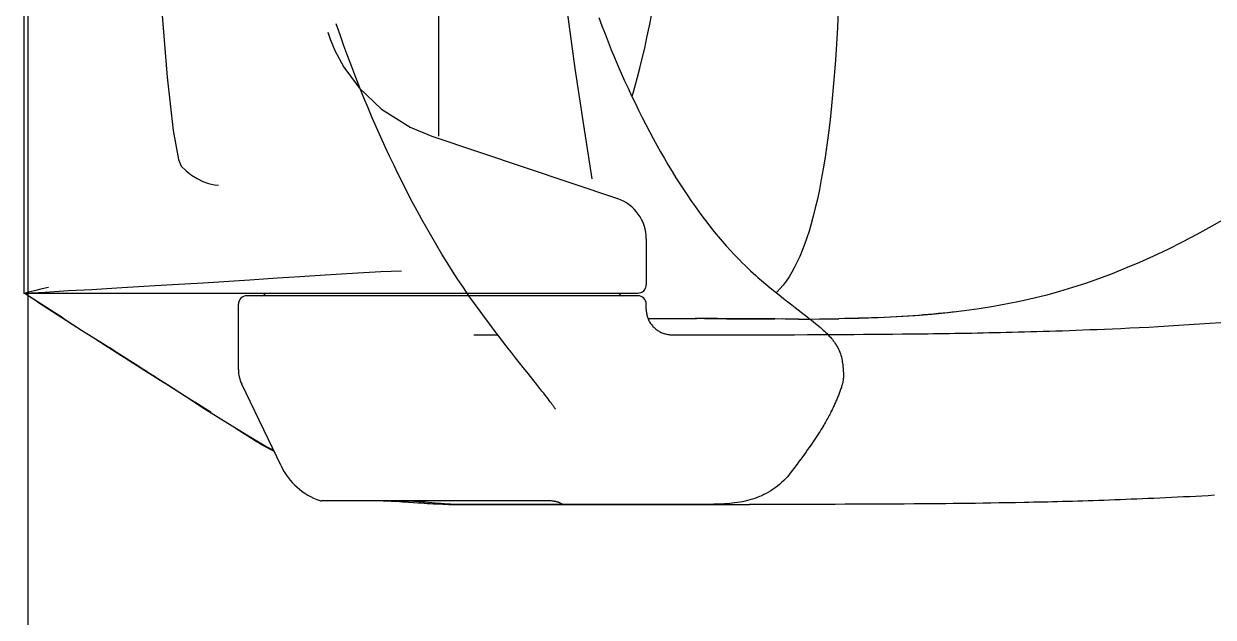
# Model space of a CAD drawing. Extents: x -119186 to 98821, y 1814 to 147180.
# Drawn here: x 15958.7 to 16098.6, y 34408.9 to 34478.9 of the extents above; entities that cross this region are included whole.
import ezdxf

# ---------------------------------------------------------------- set-up
doc = ezdxf.new("R2010")
doc.units = 0
doc.header["$LTSCALE"] = 12.7
doc.header["$MEASUREMENT"] = 0
doc.layers.add('A_建築（什器）', color=8, linetype='CONTINUOUS')

msp = doc.modelspace()

# ---------------------------------------------------------------- linework, layer by layer
at = {"layer": 'A_建築（什器）', "color": 8}
for p, q in [((15959.13, 35012.64), (15959.13, 32762.64)), ((15958.65, 34683.15), (15958.65, 34447.11)), ((15958.65, 34683.15), (15958.65, 34447.11)), ((15958.65, 34675.6), (15958.65, 34454.67)), ((16007.45, 34664.64), (16007.45, 34465.63)), ((15974.77, 34481.8), (15975.53, 34472.59)), ((15974.77, 34481.8), (15975.53, 34472.59)), ((16054.51, 34480.38), (16054.41, 34478.43)), ((16022.59, 34480.29), (16023.52, 34473.6)), ((16026.33, 34479.6), (16026.69, 34478.64)), ((16032.28, 34478.61), (16032.55, 34480.03)), ((15994.47, 34477.84), (15994.49, 34477.77)), ((15994.49, 34477.75), (15994.47, 34477.84)), ((15994.49, 34477.77), (15994.72, 34477.07)), ((15995.88, 34477.58), (15995.43, 34478.87)), ((15996.33, 34476.29), (15995.88, 34477.58)), ((16026.69, 34478.64), (16027.06, 34477.69)), ((16027.06, 34477.69), (16027.43, 34476.75)), ((16032, 34477.26), (16032.28, 34478.61)), ((16054.41, 34478.43), (16054.3, 34476.49)), ((15994.72, 34477.07), (15995.26, 34475.74)), ((15996.79, 34475.02), (15996.33, 34476.29)), ((16027.43, 34476.75), (16027.8, 34475.81)), ((16031.73, 34475.98), (16032, 34477.26)), ((16054.3, 34476.49), (16054.18, 34474.58)), ((15995.26, 34475.74), (15996.32, 34473.77)), ((15997.26, 34473.78), (15996.79, 34475.02)), ((16027.8, 34475.81), (16028.19, 34474.89)), ((16028.19, 34474.89), (16028.58, 34473.97)), ((16031.17, 34473.64), (16031.45, 34474.78)), ((16031.45, 34474.78), (16031.73, 34475.98)), ((15996.32, 34473.77), (15998.14, 34471.32)), ((15997.73, 34472.55), (15997.26, 34473.78)), ((16023.52, 34473.6), (16024.52, 34466.91)), ((16028.58, 34473.97), (16028.97, 34473.06)), ((16030.89, 34472.57), (16031.17, 34473.64)), ((16054.18, 34474.58), (16054.04, 34472.72)), ((15975.53, 34472.59), (15976.25, 34466.3)), ((15975.53, 34472.59), (15976.25, 34466.3)), ((15998.2, 34471.34), (15997.73, 34472.55)), ((16028.97, 34473.06), (16029.37, 34472.16)), ((16029.37, 34472.16), (16029.77, 34471.28)), ((16030.61, 34471.55), (16030.89, 34472.57)), ((16054.04, 34472.72), (16053.88, 34470.92)), ((15998.14, 34471.32), (16000.77, 34468.82)), ((15998.69, 34470.14), (15998.2, 34471.34)), ((16029.77, 34471.28), (16030.18, 34470.4)), ((16030.24, 34470.28), (16030.33, 34470.59)), ((16030.33, 34470.59), (16030.61, 34471.55)), ((16053.88, 34470.92), (16053.72, 34469.2)), ((15999.17, 34468.96), (15998.69, 34470.14)), ((16030.18, 34470.4), (16030.59, 34469.54)), ((16030.59, 34469.54), (16031.01, 34468.69)), ((16053.72, 34469.2), (16053.54, 34467.57)), ((15999.67, 34467.79), (15999.17, 34468.96)), ((16000.16, 34466.64), (15999.67, 34467.79)), ((16000.77, 34468.82), (16004.13, 34466.69)), ((16031.01, 34468.69), (16031.43, 34467.84)), ((16031.43, 34467.84), (16031.85, 34467.01)), ((16000.67, 34465.51), (16000.16, 34466.64)), ((16004.13, 34466.69), (16006.67, 34465.63)), ((16024.52, 34466.91), (16025.52, 34460.62)), ((16031.85, 34467.01), (16032.28, 34466.19)), ((16053.54, 34467.57), (16053.36, 34466.02)), ((15976.25, 34466.3), (15976.87, 34462.86)), ((15976.25, 34466.3), (15976.87, 34462.86)), ((16001.18, 34464.38), (16000.67, 34465.51)), ((16006.67, 34465.63), (16028.51, 34458.28)), ((16032.28, 34466.19), (16032.72, 34465.37)), ((16032.72, 34465.37), (16033.16, 34464.56)), ((16053.36, 34466.02), (16053.16, 34464.55)), ((16001.7, 34463.26), (16001.18, 34464.38)), ((16033.16, 34464.56), (16033.6, 34463.77)), ((16033.6, 34463.77), (16034.05, 34463)), ((16053.16, 34464.55), (16052.96, 34463.14)), ((15976.87, 34462.86), (15977.17, 34462.08)), ((15976.87, 34462.86), (15977.17, 34462.08)), ((16002.23, 34462.16), (16001.7, 34463.26)), ((16034.05, 34463), (16034.5, 34462.23)), ((16034.5, 34462.23), (16034.95, 34461.47)), ((16052.96, 34463.14), (16052.74, 34461.79)), ((15977.17, 34462.08), (15977.78, 34461.54)), ((15977.17, 34462.08), (15977.78, 34461.54)), ((15977.78, 34461.54), (15978.4, 34461.05)), ((15977.78, 34461.54), (15978.4, 34461.05)), ((15978.4, 34461.05), (15979.05, 34460.63)), ((15978.4, 34461.05), (15979.05, 34460.63)), ((16002.76, 34461.07), (16002.23, 34462.16)), ((16003.29, 34460), (16002.76, 34461.07)), ((16034.95, 34461.47), (16035.41, 34460.73)), ((16052.74, 34461.79), (16052.51, 34460.52)), ((15979.05, 34460.63), (15979.71, 34460.29)), ((15979.05, 34460.63), (15979.71, 34460.29)), ((15979.71, 34460.29), (15980.38, 34460.04)), ((15979.71, 34460.29), (15980.38, 34460.04)), ((15980.38, 34460.04), (15981.08, 34459.88)), ((15980.38, 34460.04), (15981.08, 34459.88)), ((15981.08, 34459.88), (15981.56, 34459.84)), ((15981.08, 34459.88), (15981.56, 34459.84)), ((15981.56, 34459.84), (15981.56, 34459.84)), ((15981.56, 34459.84), (15981.56, 34459.84)), ((16003.83, 34458.94), (16003.29, 34460)), ((16035.41, 34460.73), (16035.87, 34460)), ((16035.87, 34460), (16036.33, 34459.29)), ((16052.51, 34460.52), (16052.29, 34459.34)), ((16004.38, 34457.89), (16003.83, 34458.94)), ((16036.33, 34459.29), (16036.79, 34458.6)), ((16036.79, 34458.6), (16037.25, 34457.93)), ((16052.05, 34458.22), (16051.81, 34457.18)), ((16052.29, 34459.34), (16052.05, 34458.22)), ((16004.94, 34456.84), (16004.38, 34457.89)), ((16005.51, 34455.81), (16004.94, 34456.84)), ((16037.25, 34457.93), (16037.7, 34457.29)), ((16037.7, 34457.29), (16038.15, 34456.66)), ((16038.15, 34456.66), (16038.59, 34456.07)), ((16051.81, 34457.18), (16051.57, 34456.21)), ((16006.08, 34454.78), (16005.51, 34455.81)), ((16038.59, 34456.07), (16039.03, 34455.49)), ((16039.03, 34455.49), (16039.47, 34454.92)), ((16051.32, 34455.3), (16051.07, 34454.44)), ((16051.57, 34456.21), (16051.32, 34455.3)), ((16100.27, 34456.04), (16098.48, 34455.01)), ((16006.67, 34453.76), (16006.08, 34454.78)), ((16039.47, 34454.92), (16039.91, 34454.37)), ((16039.91, 34454.37), (16040.36, 34453.82)), ((16040.36, 34453.82), (16040.83, 34453.27)), ((16051.07, 34454.44), (16050.81, 34453.63)), ((16096.72, 34454.04), (16094.99, 34453.13)), ((16098.48, 34455.01), (16096.72, 34454.04)), ((16007.26, 34452.75), (16006.67, 34453.76)), ((16007.86, 34451.74), (16007.26, 34452.75)), ((16031.91, 34453.54), (16031.91, 34448.13)), ((16040.83, 34453.27), (16041.31, 34452.72)), ((16041.31, 34452.72), (16041.82, 34452.16)), ((16050.54, 34452.87), (16050.27, 34452.14)), ((16050.81, 34453.63), (16050.54, 34452.87)), ((16094.99, 34453.13), (16093.29, 34452.28)), ((16008.48, 34450.74), (16007.86, 34451.74)), ((16041.82, 34452.16), (16042.17, 34451.78)), ((16042.17, 34451.78), (16042.53, 34451.41)), ((16042.53, 34451.41), (16042.88, 34451.05)), ((16042.88, 34451.05), (16043.22, 34450.71)), ((16049.98, 34451.46), (16049.69, 34450.81)), ((16050.27, 34452.14), (16049.98, 34451.46)), ((16091.61, 34451.49), (16089.96, 34450.74)), ((16093.29, 34452.28), (16091.61, 34451.49)), ((15997.98, 34449.54), (16000.66, 34449.68)), ((15997.98, 34449.54), (16000.66, 34449.68)), ((16000.66, 34449.68), (16003.12, 34449.78)), ((16000.66, 34449.68), (16003.12, 34449.78)), ((16009.11, 34449.74), (16008.48, 34450.74)), ((16009.75, 34448.75), (16009.11, 34449.74)), ((16043.22, 34450.71), (16043.55, 34450.38)), ((16043.55, 34450.38), (16043.88, 34450.06)), ((16043.88, 34450.06), (16044.2, 34449.76)), ((16044.2, 34449.76), (16044.5, 34449.48)), ((16049.06, 34449.62), (16048.72, 34449.06)), ((16049.38, 34450.2), (16049.06, 34449.62)), ((16049.69, 34450.81), (16049.38, 34450.2)), ((16088.33, 34450.06), (16086.73, 34449.42)), ((16089.96, 34450.74), (16088.33, 34450.06)), ((15976.16, 34448.14), (15979.77, 34448.36)), ((15976.16, 34448.14), (15979.77, 34448.36)), ((15979.77, 34448.36), (15981.59, 34448.48)), ((15979.77, 34448.36), (15981.59, 34448.48)), ((15981.59, 34448.48), (15983.38, 34448.59)), ((15981.59, 34448.48), (15983.38, 34448.59)), ((15983.38, 34448.59), (15985.24, 34448.71)), ((15983.38, 34448.59), (15985.24, 34448.71)), ((15985.24, 34448.71), (15986.86, 34448.81)), ((15985.24, 34448.71), (15986.86, 34448.81)), ((15986.86, 34448.81), (15988.53, 34448.92)), ((15986.86, 34448.81), (15988.53, 34448.92)), ((15988.53, 34448.92), (15989.83, 34449)), ((15988.53, 34448.92), (15989.83, 34449)), ((15989.83, 34449), (15991.16, 34449.09)), ((15989.83, 34449), (15991.16, 34449.09)), ((15991.16, 34449.09), (15994.14, 34449.28)), ((15991.16, 34449.09), (15994.14, 34449.28)), ((15994.14, 34449.28), (15997.98, 34449.54)), ((15994.14, 34449.28), (15997.98, 34449.54)), ((16010.4, 34447.78), (16009.75, 34448.75)), ((16044.5, 34449.48), (16044.8, 34449.22)), ((16044.8, 34449.22), (16045.06, 34448.99)), ((16045.06, 34448.99), (16045.47, 34448.64)), ((16045.47, 34448.64), (16045.99, 34448.2)), ((16045.99, 34448.2), (16046.51, 34447.77)), ((16048.37, 34448.55), (16048.01, 34448.07)), ((16048.72, 34449.06), (16048.37, 34448.55)), ((16083.59, 34448.28), (16082.06, 34447.78)), ((16085.15, 34448.83), (16083.59, 34448.28)), ((16086.73, 34449.42), (16085.15, 34448.83)), ((15959.41, 34447.29), (15958.65, 34447.11)), ((15959.41, 34447.29), (15958.65, 34447.11)), ((15958.65, 34447.13), (16030.91, 34447.13)), ((15958.65, 34447.13), (15958.65, 34447.13)), ((15958.65, 34447.13), (15958.65, 34447.13)), ((15958.67, 34447.13), (15958.65, 34447.13)), ((15958.65, 34447.13), (16010.84, 34447.13)), ((15958.65, 34447.13), (15958.65, 34447.13)), ((15958.65, 34447.13), (15958.65, 34447.13)), ((15958.67, 34447.13), (15958.65, 34447.13)), ((15958.79, 34447.14), (15961.15, 34447.26)), ((15958.79, 34447.14), (15961.15, 34447.26)), ((15963.29, 34444.18), (15958.8, 34447.04)), ((15960.4, 34446.02), (15958.8, 34447.04)), ((15959.16, 34447.22), (15959.08, 34447.21)), ((15959.16, 34447.22), (15959.08, 34447.21)), ((15959.11, 34447.21), (15959.16, 34447.22)), ((15959.11, 34447.21), (15959.16, 34447.22)), ((15959.16, 34447.22), (15959.16, 34447.22)), ((15959.16, 34447.22), (15959.16, 34447.22)), ((15960.07, 34447.44), (15959.41, 34447.29)), ((15960.07, 34447.44), (15959.41, 34447.29)), ((15960.67, 34447.59), (15960.07, 34447.44)), ((15960.67, 34447.59), (15960.07, 34447.44)), ((15961.17, 34447.71), (15960.67, 34447.59)), ((15961.17, 34447.71), (15960.67, 34447.59)), ((15961.15, 34447.26), (15963.93, 34447.43)), ((15961.15, 34447.26), (15963.93, 34447.43)), ((15961.57, 34447.8), (15961.17, 34447.71)), ((15961.57, 34447.8), (15961.17, 34447.71)), ((15963.93, 34447.43), (15966.67, 34447.58)), ((15963.93, 34447.43), (15966.67, 34447.58)), ((15966.67, 34447.58), (15969.62, 34447.76)), ((15966.67, 34447.58), (15969.62, 34447.76)), ((15969.62, 34447.76), (15972.78, 34447.94)), ((15969.62, 34447.76), (15972.78, 34447.94)), ((15972.78, 34447.94), (15976.16, 34448.14)), ((15972.78, 34447.94), (15976.16, 34448.14)), ((16030.91, 34446.83), (15984.91, 34446.83)), ((16011.04, 34446.83), (15984.91, 34446.83)), ((16011.05, 34446.83), (16010.4, 34447.78)), ((16011.7, 34445.9), (16011.05, 34446.83)), ((16046.51, 34447.77), (16047.03, 34447.34)), ((16047.03, 34447.34), (16047.55, 34446.92)), ((16047.25, 34447.22), (16047.22, 34447.18)), ((16047.64, 34447.63), (16047.25, 34447.22)), ((16047.55, 34446.92), (16048.06, 34446.51)), ((16048.01, 34448.07), (16047.64, 34447.63)), ((16079.06, 34446.91), (16077.55, 34446.54)), ((16080.55, 34447.33), (16079.06, 34446.91)), ((16082.06, 34447.78), (16080.55, 34447.33)), ((15960.26, 34446.11), (15965.46, 34442.79)), ((15983.91, 34438.14), (15983.91, 34445.83)), ((15983.91, 34438.14), (15983.91, 34445.83)), ((16012.35, 34445), (16011.7, 34445.9)), ((16031.91, 34445.23), (16031.91, 34445.83)), ((16048.06, 34446.51), (16048.56, 34446.12)), ((16048.56, 34446.12), (16049.03, 34445.76)), ((16049.03, 34445.76), (16049.45, 34445.43)), ((16049.45, 34445.43), (16050.51, 34444.61)), ((16072.8, 34445.56), (16071.1, 34445.29)), ((16074.44, 34445.86), (16072.8, 34445.56)), ((16076.02, 34446.19), (16074.44, 34445.86)), ((16077.55, 34446.54), (16076.02, 34446.19)), ((15963.29, 34444.18), (15965.46, 34442.79)), ((16012.98, 34444.14), (16012.35, 34445)), ((16013.49, 34443.46), (16012.98, 34444.14)), ((16031.91, 34445.23), (16031.91, 34445.13)), ((16031.91, 34445.13), (16031.92, 34445.01)), ((16031.92, 34445.01), (16031.93, 34444.89)), ((16031.93, 34444.89), (16031.95, 34444.78)), ((16031.95, 34444.78), (16031.97, 34444.66)), ((16031.97, 34444.66), (16031.99, 34444.55)), ((16031.99, 34444.55), (16032.02, 34444.43)), ((16032.02, 34444.43), (16032.06, 34444.32)), ((16032.06, 34444.32), (16032.09, 34444.21)), ((16032.09, 34444.21), (16032.14, 34444.1)), ((16032.12, 34444.13), (16037.88, 34444.13)), ((16032.14, 34444.1), (16032.18, 34443.99)), ((16032.18, 34443.99), (16032.23, 34443.88)), ((16038.76, 34444.13), (16037.66, 34444.13)), ((16039.02, 34444.13), (16038.35, 34444.13)), ((16038.76, 34444.13), (16039.54, 34444.13)), ((16039.65, 34444.13), (16039.02, 34444.13)), ((16039.54, 34444.13), (16040.28, 34444.13)), ((16040.29, 34444.13), (16039.65, 34444.13)), ((16040.28, 34444.13), (16041.34, 34444.12)), ((16040.92, 34444.12), (16040.29, 34444.13)), ((16041.55, 34444.12), (16040.92, 34444.12)), ((16041.34, 34444.12), (16042.99, 34444.11)), ((16045.86, 34444.09), (16041.55, 34444.12)), ((16042.99, 34444.11), (16043.62, 34444.11)), ((16043.62, 34444.11), (16043.92, 34444.11)), ((16043.92, 34444.11), (16045.11, 34444.1)), ((16045.11, 34444.1), (16046.24, 34444.09)), ((16046.46, 34444.09), (16045.86, 34444.09)), ((16046.24, 34444.09), (16047.06, 34444.09)), ((16047.05, 34444.09), (16046.46, 34444.09)), ((16047.9, 34444.08), (16047.05, 34444.09)), ((16048.42, 34444.08), (16047.06, 34444.09)), ((16048.95, 34444.08), (16047.9, 34444.09)), ((16049.82, 34444.08), (16048.26, 34444.08)), ((16049.82, 34444.08), (16048.95, 34444.08)), ((16049.82, 34444.08), (16051.09, 34444.08)), ((16050.51, 34444.61), (16050.81, 34444.38)), ((16050.81, 34444.38), (16051.1, 34444.16)), ((16051.09, 34444.08), (16052.31, 34444.09)), ((16051.1, 34444.16), (16051.36, 34443.95)), ((16052.31, 34444.09), (16053.43, 34444.1)), ((16053.43, 34444.1), (16053.82, 34444.1)), ((16053.82, 34444.1), (16054.2, 34444.11)), ((16054.2, 34444.11), (16054.58, 34444.11)), ((16056.94, 34444.16), (16054.58, 34444.11)), ((16055.27, 34444.13), (16054.58, 34444.12)), ((16056.09, 34444.15), (16055.27, 34444.13)), ((16056.89, 34444.17), (16056.09, 34444.15)), ((16057.67, 34444.19), (16056.89, 34444.17)), ((16059.22, 34444.24), (16056.94, 34444.16)), ((16058.43, 34444.21), (16057.67, 34444.19)), ((16059.18, 34444.24), (16058.43, 34444.21)), ((16059.91, 34444.27), (16059.18, 34444.24)), ((16061.41, 34444.34), (16059.22, 34444.24)), ((16060.63, 34444.31), (16059.91, 34444.27)), ((16061.33, 34444.34), (16060.63, 34444.31)), ((16062.01, 34444.38), (16061.33, 34444.34)), ((16063.51, 34444.47), (16061.41, 34444.34)), ((16062.69, 34444.42), (16062.01, 34444.38)), ((16063.34, 34444.47), (16062.69, 34444.42)), ((16063.95, 34444.51), (16063.34, 34444.47)), ((16065.53, 34444.63), (16063.51, 34444.47)), ((16064.55, 34444.56), (16063.95, 34444.51)), ((16065.14, 34444.61), (16064.55, 34444.56)), ((16065.72, 34444.66), (16065.14, 34444.61)), ((16067.46, 34444.82), (16065.53, 34444.63)), ((16066.28, 34444.72), (16065.72, 34444.66)), ((16066.83, 34444.77), (16066.28, 34444.72)), ((16067.38, 34444.83), (16066.83, 34444.77)), ((16067.91, 34444.89), (16067.38, 34444.83)), ((16069.32, 34445.04), (16067.46, 34444.82)), ((16068.44, 34444.95), (16067.91, 34444.89)), ((16068.96, 34445.01), (16068.44, 34444.95)), ((16071.1, 34445.29), (16069.32, 34445.04)), ((15965.46, 34442.79), (15966.59, 34442.07)), ((15965.46, 34442.79), (15966.59, 34442.07)), ((16014.01, 34442.77), (16013.49, 34443.46)), ((16014.52, 34442.1), (16014.01, 34442.77)), ((16032.23, 34443.88), (16032.29, 34443.78)), ((16032.29, 34443.78), (16032.35, 34443.67)), ((16032.35, 34443.67), (16032.41, 34443.57)), ((16032.41, 34443.57), (16032.48, 34443.48)), ((16032.48, 34443.48), (16032.55, 34443.38)), ((16032.55, 34443.38), (16032.63, 34443.29)), ((16032.63, 34443.29), (16032.7, 34443.2)), ((16032.7, 34443.2), (16032.79, 34443.12)), ((16032.79, 34443.12), (16032.87, 34443.03)), ((16032.87, 34443.03), (16032.96, 34442.96)), ((16032.96, 34442.96), (16033.05, 34442.88)), ((16033.05, 34442.88), (16033.14, 34442.81)), ((16033.14, 34442.81), (16033.24, 34442.74)), ((16033.24, 34442.74), (16033.34, 34442.68)), ((16033.34, 34442.68), (16033.44, 34442.62)), ((16033.44, 34442.62), (16033.55, 34442.56)), ((16051.36, 34443.95), (16051.6, 34443.75)), ((16051.6, 34443.75), (16051.83, 34443.57)), ((16051.83, 34443.57), (16052.03, 34443.4)), ((16052.03, 34443.4), (16052.23, 34443.24)), ((16052.23, 34443.24), (16052.41, 34443.08)), ((16052.41, 34443.08), (16052.58, 34442.93)), ((16052.58, 34442.93), (16052.74, 34442.78)), ((16052.74, 34442.78), (16052.9, 34442.64)), ((16052.9, 34442.64), (16053.05, 34442.5)), ((16075.71, 34442.56), (16076.43, 34442.58)), ((16076.43, 34442.58), (16077.16, 34442.6)), ((16077.16, 34442.6), (16077.89, 34442.62)), ((16077.89, 34442.62), (16078.63, 34442.64)), ((16078.63, 34442.64), (16079.38, 34442.66)), ((16079.38, 34442.66), (16080.13, 34442.69)), ((16080.13, 34442.69), (16080.9, 34442.71)), ((16080.9, 34442.71), (16081.67, 34442.74)), ((16081.67, 34442.74), (16082.47, 34442.77)), ((16082.47, 34442.77), (16083.28, 34442.8)), ((16083.28, 34442.8), (16084.11, 34442.83)), ((16084.11, 34442.83), (16084.97, 34442.86)), ((16084.97, 34442.86), (16085.85, 34442.9)), ((16085.85, 34442.9), (16086.77, 34442.94)), ((16086.77, 34442.94), (16087.77, 34442.98)), ((16087.77, 34442.98), (16088.82, 34443.03)), ((16088.82, 34443.03), (16089.92, 34443.09)), ((16089.92, 34443.09), (16091.05, 34443.14)), ((16091.05, 34443.14), (16092.2, 34443.21)), ((16092.2, 34443.21), (16093.37, 34443.27)), ((16093.37, 34443.27), (16094.56, 34443.34)), ((16094.56, 34443.34), (16095.77, 34443.42)), ((16095.77, 34443.42), (16097.01, 34443.5)), ((16097.01, 34443.5), (16098.26, 34443.58)), ((16098.26, 34443.58), (16099.54, 34443.68)), ((15966.59, 34442.07), (15967.9, 34441.24)), ((15966.59, 34442.07), (15967.9, 34441.24)), ((15967.25, 34441.65), (15968.5, 34440.85)), ((15967.25, 34441.65), (15973.34, 34437.76)), ((15967.9, 34441.24), (15971.87, 34438.71)), ((15967.9, 34441.24), (15979.85, 34433.61)), ((15967.9, 34441.24), (15971.87, 34438.71)), ((15967.9, 34441.24), (15979.85, 34433.61)), ((16011.62, 34442.23), (16014.42, 34442.23)), ((16015.03, 34441.43), (16014.52, 34442.1)), ((16015.54, 34440.77), (16015.03, 34441.43)), ((16033.55, 34442.56), (16033.65, 34442.51)), ((16033.65, 34442.51), (16033.76, 34442.46)), ((16033.76, 34442.46), (16033.87, 34442.42)), ((16033.87, 34442.42), (16033.98, 34442.38)), ((16033.98, 34442.38), (16034.1, 34442.35)), ((16034.1, 34442.35), (16034.21, 34442.32)), ((16034.21, 34442.32), (16034.33, 34442.29)), ((16034.33, 34442.29), (16034.44, 34442.27)), ((16034.44, 34442.27), (16034.56, 34442.25)), ((16034.56, 34442.25), (16034.68, 34442.24)), ((16034.68, 34442.24), (16034.79, 34442.24)), ((16034.79, 34442.24), (16034.91, 34442.23)), ((16034.91, 34442.23), (16044.75, 34442.23)), ((16042.56, 34442.23), (16043.1, 34442.23)), ((16044.06, 34442.23), (16046.34, 34442.24)), ((16044.75, 34442.23), (16045.77, 34442.23)), ((16046.34, 34442.24), (16047.62, 34442.24)), ((16047.62, 34442.24), (16049.37, 34442.24)), ((16049.37, 34442.24), (16050.89, 34442.25)), ((16050.89, 34442.25), (16052.28, 34442.25)), ((16052.28, 34442.25), (16053.27, 34442.26)), ((16053.05, 34442.5), (16053.19, 34442.36)), ((16053.19, 34442.36), (16053.32, 34442.22)), ((16053.27, 34442.26), (16054.29, 34442.26)), ((16053.32, 34442.22), (16053.45, 34442.08)), ((16053.45, 34442.08), (16053.58, 34441.94)), ((16053.58, 34441.94), (16053.7, 34441.8)), ((16053.7, 34441.8), (16053.82, 34441.66)), ((16053.82, 34441.66), (16053.93, 34441.51)), ((16053.93, 34441.51), (16054.05, 34441.36)), ((16054.05, 34441.36), (16054.16, 34441.2)), ((16054.16, 34441.2), (16054.26, 34441.04)), ((16054.29, 34442.26), (16055.33, 34442.27)), ((16055.33, 34442.27), (16056.4, 34442.27)), ((16056.4, 34442.27), (16057.5, 34442.28)), ((16057.5, 34442.28), (16058.61, 34442.29)), ((16058.61, 34442.29), (16059.74, 34442.3)), ((16059.74, 34442.3), (16060.89, 34442.31)), ((16060.89, 34442.31), (16062.06, 34442.32)), ((16062.06, 34442.32), (16063.26, 34442.33)), ((16063.26, 34442.33), (16064.47, 34442.35)), ((16064.47, 34442.35), (16065.09, 34442.35)), ((16065.09, 34442.35), (16065.71, 34442.36)), ((16065.71, 34442.36), (16066.34, 34442.37)), ((16066.34, 34442.37), (16066.97, 34442.38)), ((16066.97, 34442.38), (16067.61, 34442.39)), ((16067.61, 34442.39), (16068.25, 34442.4)), ((16068.25, 34442.4), (16068.9, 34442.41)), ((16068.9, 34442.41), (16069.56, 34442.42)), ((16069.56, 34442.42), (16070.22, 34442.43)), ((16070.22, 34442.43), (16070.88, 34442.45)), ((16070.88, 34442.45), (16071.55, 34442.46)), ((16071.55, 34442.46), (16072.23, 34442.48)), ((16072.23, 34442.48), (16072.91, 34442.49)), ((16072.91, 34442.49), (16073.59, 34442.51)), ((16073.59, 34442.51), (16074.29, 34442.52)), ((16074.29, 34442.52), (16074.99, 34442.54)), ((16074.99, 34442.54), (16075.71, 34442.56)), ((15968.5, 34440.85), (15970.71, 34439.44)), ((15969.14, 34440.45), (15968.71, 34440.72)), ((15969.54, 34440.19), (15975.14, 34436.62)), ((15969.54, 34440.19), (15975.14, 34436.62)), ((16016.04, 34440.13), (16015.54, 34440.77)), ((16016.52, 34439.52), (16016.04, 34440.13)), ((16054.26, 34441.04), (16054.36, 34440.88)), ((16054.36, 34440.88), (16054.45, 34440.72)), ((16054.45, 34440.72), (16054.54, 34440.54)), ((16054.54, 34440.54), (16054.62, 34440.37)), ((16054.62, 34440.37), (16054.7, 34440.19)), ((16054.7, 34440.19), (16054.77, 34440)), ((16054.77, 34440), (16054.83, 34439.81)), ((16054.83, 34439.81), (16054.88, 34439.62)), ((15970.71, 34439.44), (15973.08, 34437.93)), ((15972.48, 34438.31), (15971.82, 34438.74)), ((15971.87, 34438.71), (15973.61, 34437.6)), ((15971.87, 34438.71), (15973.61, 34437.6)), ((16016.99, 34438.93), (16016.52, 34439.52)), ((16017.43, 34438.37), (16016.99, 34438.93)), ((16017.84, 34437.86), (16017.43, 34438.37)), ((16054.88, 34439.62), (16054.93, 34439.41)), ((16054.93, 34439.41), (16054.97, 34439.21)), ((16054.97, 34439.21), (16054.98, 34439.13)), ((16054.98, 34439.13), (16054.99, 34439.02)), ((16054.99, 34439.02), (16055.01, 34438.93)), ((16055.01, 34438.93), (16055.02, 34438.84)), ((16055.02, 34438.84), (16055.03, 34438.75)), ((16055.03, 34438.75), (16055.04, 34438.67)), ((16055.04, 34438.67), (16055.05, 34438.58)), ((16055.05, 34438.58), (16055.06, 34438.5)), ((16055.06, 34438.5), (16055.06, 34438.42)), ((16055.06, 34438.42), (16055.07, 34438.34)), ((15973.14, 34437.89), (15973, 34437.98)), ((15973.61, 34437.6), (15975.55, 34436.36)), ((15973.61, 34437.6), (15975.55, 34436.36)), ((15974.14, 34437.25), (15973.85, 34437.44)), ((16018.86, 34436.57), (16017.84, 34437.86)), ((16055.07, 34438.34), (16055.08, 34438.25)), ((16055.08, 34438.25), (16055.09, 34438.17)), ((16055.1, 34437.02), (16055.08, 34436.86)), ((16055.09, 34438.17), (16055.09, 34438.08)), ((16055.09, 34438.08), (16055.1, 34437.99)), ((16055.1, 34437.99), (16055.1, 34437.91)), ((16055.1, 34437.91), (16055.11, 34437.82)), ((16055.11, 34437.17), (16055.1, 34437.02)), ((16055.11, 34437.82), (16055.11, 34437.73)), ((16055.11, 34437.73), (16055.12, 34437.64)), ((16055.12, 34437.32), (16055.11, 34437.17)), ((16055.12, 34437.64), (16055.12, 34437.59)), ((16055.12, 34437.59), (16055.12, 34437.46)), ((16055.12, 34437.46), (16055.12, 34437.32)), ((15974.75, 34436.86), (15974.74, 34436.87)), ((15974.79, 34436.84), (15974.77, 34436.85)), ((15975.29, 34436.52), (15979.84, 34433.6)), ((15975.29, 34436.52), (15979.84, 34433.6)), ((15975.55, 34436.36), (15977.69, 34434.98)), ((15975.55, 34436.36), (15977.69, 34434.98)), ((15988.93, 34426.77), (15984.31, 34436.41)), ((15988.93, 34426.77), (15984.31, 34436.41)), ((16019.14, 34436.22), (16018.86, 34436.57)), ((16019.4, 34435.9), (16019.14, 34436.22)), ((16019.63, 34435.6), (16019.4, 34435.9)), ((16019.84, 34435.34), (16019.63, 34435.6)), ((16054.75, 34435.67), (16054.7, 34435.55)), ((16054.79, 34435.79), (16054.75, 34435.67)), ((16054.83, 34435.91), (16054.79, 34435.79)), ((16054.88, 34436.03), (16054.83, 34435.91)), ((16054.91, 34436.14), (16054.88, 34436.03)), ((16054.95, 34436.25), (16054.91, 34436.14)), ((16054.99, 34436.41), (16054.95, 34436.25)), ((16055.03, 34436.56), (16054.99, 34436.41)), ((16055.06, 34436.71), (16055.03, 34436.56)), ((16055.08, 34436.86), (16055.06, 34436.71)), ((15977.69, 34434.98), (15979.9, 34433.56)), ((15977.69, 34434.98), (15979.9, 34433.56)), ((15980.71, 34433.07), (15978.77, 34434.3)), ((15980.71, 34433.07), (15978.77, 34434.3)), ((16020.03, 34435.1), (16019.84, 34435.34)), ((16020.2, 34434.88), (16020.03, 34435.1)), ((16020.35, 34434.68), (16020.2, 34434.88)), ((16020.49, 34434.5), (16020.35, 34434.68)), ((16020.61, 34434.34), (16020.49, 34434.5)), ((16020.72, 34434.19), (16020.61, 34434.34)), ((16020.81, 34434.06), (16020.72, 34434.19)), ((16054.18, 34434.25), (16054.12, 34434.13)), ((16054.23, 34434.37), (16054.18, 34434.25)), ((16054.28, 34434.48), (16054.23, 34434.37)), ((16054.33, 34434.6), (16054.28, 34434.48)), ((16054.38, 34434.72), (16054.33, 34434.6)), ((16054.43, 34434.84), (16054.38, 34434.72)), ((16054.48, 34434.96), (16054.43, 34434.84)), ((16054.52, 34435.08), (16054.48, 34434.96)), ((16054.57, 34435.19), (16054.52, 34435.08)), ((16054.61, 34435.31), (16054.57, 34435.19)), ((16054.66, 34435.43), (16054.61, 34435.31)), ((16054.7, 34435.55), (16054.66, 34435.43)), ((15979.9, 34433.56), (15982.66, 34431.8)), ((15979.9, 34433.56), (15982.66, 34431.8)), ((16020.9, 34433.95), (16020.81, 34434.06)), ((16020.97, 34433.85), (16020.9, 34433.95)), ((16021.03, 34433.76), (16020.97, 34433.85)), ((16021.09, 34433.69), (16021.03, 34433.76)), ((16021.13, 34433.63), (16021.09, 34433.69)), ((16021.16, 34433.58), (16021.13, 34433.63)), ((16021.18, 34433.55), (16021.16, 34433.58)), ((16021.2, 34433.52), (16021.18, 34433.55)), ((16021.22, 34433.49), (16021.2, 34433.52)), ((16021.23, 34433.48), (16021.22, 34433.49)), ((16021.24, 34433.46), (16021.23, 34433.48)), ((16021.24, 34433.46), (16021.24, 34433.46)), ((16053.5, 34432.85), (16053.43, 34432.7)), ((16053.58, 34432.99), (16053.5, 34432.85)), ((16053.65, 34433.13), (16053.58, 34432.99)), ((16053.71, 34433.26), (16053.65, 34433.13)), ((16053.78, 34433.39), (16053.71, 34433.26)), ((16053.84, 34433.51), (16053.78, 34433.39)), ((16053.9, 34433.64), (16053.84, 34433.51)), ((16053.96, 34433.76), (16053.9, 34433.64)), ((16054.01, 34433.88), (16053.96, 34433.76)), ((16054.07, 34434.01), (16054.01, 34433.88)), ((16054.12, 34434.13), (16054.07, 34434.01)), ((15982.66, 34431.8), (15985.09, 34430.31)), ((15982.66, 34431.8), (15985.09, 34430.31)), ((16052.69, 34431.39), (16052.57, 34431.2)), ((16052.8, 34431.57), (16052.69, 34431.39)), ((16052.9, 34431.75), (16052.8, 34431.57)), ((16053, 34431.92), (16052.9, 34431.75)), ((16053.09, 34432.08), (16053, 34431.92)), ((16053.18, 34432.24), (16053.09, 34432.08)), ((16053.27, 34432.4), (16053.18, 34432.24)), ((16053.35, 34432.55), (16053.27, 34432.4)), ((16053.43, 34432.7), (16053.35, 34432.55)), ((15983.63, 34431.2), (15985.77, 34429.84)), ((15983.63, 34431.2), (15985.77, 34429.84)), ((15985.09, 34430.31), (15987.26, 34429.04)), ((15985.09, 34430.31), (15987.26, 34429.04)), ((16051.91, 34430.16), (16051.76, 34429.93)), ((16052.05, 34430.38), (16051.91, 34430.16)), ((16052.19, 34430.59), (16052.05, 34430.38)), ((16052.33, 34430.8), (16052.19, 34430.59)), ((16052.45, 34431.01), (16052.33, 34430.8)), ((16052.57, 34431.2), (16052.45, 34431.01)), ((15987.26, 34429.04), (15988.04, 34428.64)), ((15987.26, 34429.04), (15988.04, 34428.64)), ((16050.91, 34428.7), (16050.73, 34428.43)), ((16051.1, 34428.96), (16050.91, 34428.7)), ((16051.27, 34429.21), (16051.1, 34428.96)), ((16051.44, 34429.46), (16051.27, 34429.21)), ((16051.6, 34429.7), (16051.44, 34429.46)), ((16051.76, 34429.93), (16051.6, 34429.7)), ((16049.89, 34427.29), (16049.66, 34426.97)), ((16050.12, 34427.59), (16049.89, 34427.29)), ((16050.33, 34427.88), (16050.12, 34427.59)), ((16050.53, 34428.16), (16050.33, 34427.88)), ((16050.73, 34428.43), (16050.53, 34428.16)), ((16048.79, 34425.81), (16048.57, 34425.54)), ((16048.98, 34426.06), (16048.79, 34425.81)), ((16049.41, 34426.63), (16048.98, 34426.06)), ((16049.66, 34426.97), (16049.41, 34426.63)), ((16047.35, 34424.39), (16047.1, 34424.2)), ((16047.61, 34424.6), (16047.35, 34424.39)), ((16047.85, 34424.82), (16047.61, 34424.6)), ((16048.1, 34425.05), (16047.85, 34424.82)), ((16048.34, 34425.29), (16048.1, 34425.05)), ((16048.57, 34425.54), (16048.34, 34425.29)), ((16044.96, 34423.05), (16044.69, 34422.95)), ((16045.23, 34423.16), (16044.96, 34423.05)), ((16045.5, 34423.27), (16045.23, 34423.16)), ((16045.77, 34423.4), (16045.5, 34423.27)), ((16046.03, 34423.54), (16045.77, 34423.4)), ((16046.3, 34423.69), (16046.03, 34423.54)), ((16046.57, 34423.85), (16046.3, 34423.69)), ((16046.84, 34424.02), (16046.57, 34423.85)), ((16047.1, 34424.2), (16046.84, 34424.02)), ((16092.35, 34422.98), (16091.67, 34422.95)), ((16093.04, 34423.01), (16092.35, 34422.98)), ((16093.74, 34423.05), (16093.04, 34423.01)), ((16094.45, 34423.08), (16093.74, 34423.05)), ((16095.16, 34423.12), (16094.45, 34423.08)), ((16095.87, 34423.15), (16095.16, 34423.12)), ((16096.59, 34423.19), (16095.87, 34423.15)), ((16097.32, 34423.23), (16096.59, 34423.19)), ((16098.06, 34423.27), (16097.32, 34423.23)), ((16098.8, 34423.32), (16098.06, 34423.27)), ((16020.38, 34422.66), (15993.66, 34422.66)), ((16002.83, 34422.66), (15993.66, 34422.66)), ((16000.16, 34422.66), (15999.91, 34422.66)), ((16000.42, 34422.65), (16000.16, 34422.66)), ((16000.68, 34422.65), (16000.42, 34422.65)), ((16000.95, 34422.64), (16000.68, 34422.65)), ((16001.24, 34422.63), (16000.95, 34422.64)), ((16001.56, 34422.62), (16001.24, 34422.63)), ((16001.89, 34422.6), (16001.56, 34422.62)), ((16002.22, 34422.59), (16001.89, 34422.6)), ((16002.55, 34422.57), (16002.22, 34422.59)), ((16002.89, 34422.55), (16002.55, 34422.57)), ((16003.08, 34422.66), (16002.83, 34422.66)), ((16003.24, 34422.52), (16002.89, 34422.55)), ((16003.34, 34422.65), (16003.08, 34422.66)), ((16003.59, 34422.5), (16003.24, 34422.52)), ((16003.6, 34422.64), (16003.34, 34422.65)), ((16003.94, 34422.47), (16003.59, 34422.5)), ((16003.86, 34422.63), (16003.6, 34422.64)), ((16004.18, 34422.62), (16003.86, 34422.63)), ((16005.02, 34422.4), (16003.94, 34422.47)), ((16004.52, 34422.6), (16004.18, 34422.62)), ((16004.86, 34422.58), (16004.52, 34422.6)), ((16005.21, 34422.55), (16004.86, 34422.58)), ((16005.39, 34422.37), (16005.02, 34422.4)), ((16005.57, 34422.52), (16005.21, 34422.55)), ((16005.76, 34422.35), (16005.39, 34422.37)), ((16005.93, 34422.49), (16005.57, 34422.52)), ((16006.13, 34422.32), (16005.76, 34422.35)), ((16006.3, 34422.46), (16005.93, 34422.49)), ((16006.5, 34422.3), (16006.13, 34422.32)), ((16007.05, 34422.39), (16006.3, 34422.46)), ((16006.87, 34422.28), (16006.5, 34422.3)), ((16007.23, 34422.27), (16006.87, 34422.28)), ((16007.42, 34422.36), (16007.05, 34422.39)), ((16007.6, 34422.25), (16007.23, 34422.27)), ((16007.79, 34422.33), (16007.42, 34422.36)), ((16007.96, 34422.24), (16007.6, 34422.25)), ((16008.16, 34422.3), (16007.79, 34422.33)), ((16008.32, 34422.24), (16007.96, 34422.24)), ((16008.53, 34422.28), (16008.16, 34422.3)), ((16008.66, 34422.23), (16008.32, 34422.24)), ((16008.88, 34422.26), (16008.53, 34422.28)), ((16008.66, 34422.23), (16044.08, 34422.23)), ((16009.23, 34422.24), (16008.88, 34422.26)), ((16009.57, 34422.24), (16009.23, 34422.24)), ((16009.89, 34422.23), (16009.57, 34422.24)), ((16037.68, 34422.23), (16009.89, 34422.23)), ((16020.5, 34422.66), (16020.38, 34422.66)), ((16020.62, 34422.65), (16020.5, 34422.66)), ((16020.73, 34422.65), (16020.62, 34422.65)), ((16020.84, 34422.64), (16020.73, 34422.65)), ((16020.86, 34422.63), (16020.84, 34422.64)), ((16020.88, 34422.63), (16020.86, 34422.63)), ((16020.91, 34422.63), (16020.88, 34422.63)), ((16020.93, 34422.63), (16020.91, 34422.63)), ((16020.96, 34422.62), (16020.93, 34422.63)), ((16020.98, 34422.62), (16020.96, 34422.62)), ((16021, 34422.62), (16020.98, 34422.62)), ((16021.02, 34422.61), (16021, 34422.62)), ((16021.05, 34422.61), (16021.02, 34422.61)), ((16021.07, 34422.61), (16021.05, 34422.61)), ((16021.09, 34422.6), (16021.07, 34422.61)), ((16021.11, 34422.6), (16021.09, 34422.6)), ((16021.13, 34422.6), (16021.11, 34422.6)), ((16021.14, 34422.59), (16021.13, 34422.6)), ((16021.16, 34422.59), (16021.14, 34422.59)), ((16021.18, 34422.59), (16021.16, 34422.59)), ((16021.2, 34422.58), (16021.18, 34422.59)), ((16021.21, 34422.58), (16021.2, 34422.58)), ((16021.23, 34422.58), (16021.21, 34422.58)), ((16021.25, 34422.57), (16021.23, 34422.58)), ((16021.26, 34422.57), (16021.25, 34422.57)), ((16021.28, 34422.57), (16021.26, 34422.57)), ((16021.29, 34422.56), (16021.28, 34422.57)), ((16021.31, 34422.56), (16021.29, 34422.56)), ((16021.32, 34422.56), (16021.31, 34422.56)), ((16021.34, 34422.55), (16021.32, 34422.56)), ((16021.35, 34422.55), (16021.34, 34422.55)), ((16021.37, 34422.54), (16021.35, 34422.55)), ((16021.38, 34422.54), (16021.37, 34422.54)), ((16021.39, 34422.54), (16021.38, 34422.54)), ((16021.41, 34422.53), (16021.39, 34422.54)), ((16021.42, 34422.53), (16021.41, 34422.53)), ((16021.43, 34422.53), (16021.42, 34422.53)), ((16021.44, 34422.52), (16021.43, 34422.53)), ((16021.45, 34422.52), (16021.44, 34422.52)), ((16021.47, 34422.51), (16021.45, 34422.52)), ((16021.48, 34422.51), (16021.47, 34422.51)), ((16021.49, 34422.51), (16021.48, 34422.51)), ((16021.5, 34422.5), (16021.49, 34422.51)), ((16021.51, 34422.5), (16021.5, 34422.5)), ((16021.52, 34422.5), (16021.51, 34422.5)), ((16021.53, 34422.49), (16021.52, 34422.5)), ((16021.54, 34422.49), (16021.53, 34422.49)), ((16021.55, 34422.49), (16021.54, 34422.49)), ((16021.56, 34422.48), (16021.55, 34422.49)), ((16021.57, 34422.48), (16021.56, 34422.48)), ((16021.58, 34422.48), (16021.57, 34422.48)), ((16021.59, 34422.47), (16021.58, 34422.48)), ((16021.59, 34422.47), (16021.59, 34422.47)), ((16021.6, 34422.47), (16021.59, 34422.47)), ((16021.61, 34422.46), (16021.6, 34422.47)), ((16021.62, 34422.46), (16021.61, 34422.46)), ((16021.63, 34422.46), (16021.62, 34422.46)), ((16021.64, 34422.45), (16021.63, 34422.46)), ((16021.65, 34422.45), (16021.64, 34422.45)), ((16021.67, 34422.44), (16021.65, 34422.45)), ((16021.68, 34422.43), (16021.67, 34422.44)), ((16021.69, 34422.43), (16021.68, 34422.43)), ((16021.7, 34422.42), (16021.69, 34422.43)), ((16021.71, 34422.42), (16021.7, 34422.42)), ((16021.72, 34422.42), (16021.71, 34422.42)), ((16021.73, 34422.41), (16021.72, 34422.42)), ((16021.74, 34422.41), (16021.73, 34422.41)), ((16021.75, 34422.4), (16021.74, 34422.41)), ((16021.75, 34422.4), (16021.75, 34422.4)), ((16021.76, 34422.39), (16021.75, 34422.4)), ((16021.77, 34422.39), (16021.76, 34422.39)), ((16021.77, 34422.39), (16021.77, 34422.39)), ((16021.78, 34422.38), (16021.77, 34422.39)), ((16021.79, 34422.38), (16021.78, 34422.38)), ((16021.79, 34422.38), (16021.79, 34422.38)), ((16021.8, 34422.37), (16021.79, 34422.38)), ((16021.8, 34422.37), (16021.8, 34422.37)), ((16021.81, 34422.37), (16021.8, 34422.37)), ((16021.81, 34422.36), (16021.81, 34422.37)), ((16021.82, 34422.36), (16021.81, 34422.36)), ((16021.82, 34422.36), (16021.82, 34422.36)), ((16021.83, 34422.36), (16021.82, 34422.36)), ((16021.83, 34422.35), (16021.83, 34422.36)), ((16021.83, 34422.35), (16021.83, 34422.35)), ((16021.84, 34422.35), (16021.83, 34422.35)), ((16021.84, 34422.35), (16021.84, 34422.35)), ((16021.84, 34422.35), (16021.84, 34422.35)), ((16021.85, 34422.34), (16021.84, 34422.35)), ((16021.85, 34422.34), (16021.85, 34422.34)), ((16021.85, 34422.34), (16021.85, 34422.34)), ((16021.86, 34422.34), (16021.85, 34422.34)), ((16021.86, 34422.34), (16021.86, 34422.34)), ((16021.86, 34422.33), (16021.86, 34422.34)), ((16021.86, 34422.33), (16021.86, 34422.33)), ((16021.87, 34422.33), (16021.86, 34422.33)), ((16021.87, 34422.32), (16021.87, 34422.33)), ((16021.88, 34422.32), (16021.87, 34422.32)), ((16021.89, 34422.32), (16021.88, 34422.32)), ((16021.88, 34422.32), (16021.88, 34422.32)), ((16021.88, 34422.32), (16021.88, 34422.32)), ((16021.88, 34422.32), (16021.88, 34422.32)), ((16021.89, 34422.31), (16021.89, 34422.32)), ((16021.9, 34422.31), (16021.89, 34422.31)), ((16021.9, 34422.3), (16021.9, 34422.31)), ((16021.9, 34422.31), (16021.9, 34422.31)), ((16021.91, 34422.3), (16021.9, 34422.3)), ((16021.92, 34422.3), (16021.91, 34422.3)), ((16021.92, 34422.29), (16021.92, 34422.3)), ((16021.93, 34422.29), (16021.92, 34422.29)), ((16021.94, 34422.29), (16021.93, 34422.29)), ((16021.95, 34422.28), (16021.94, 34422.29)), ((16021.96, 34422.28), (16021.95, 34422.28)), ((16021.98, 34422.27), (16021.95, 34422.28)), ((16021.98, 34422.27), (16021.97, 34422.27)), ((16022.01, 34422.26), (16021.98, 34422.27)), ((16021.99, 34422.26), (16021.98, 34422.27)), ((16022.01, 34422.26), (16021.99, 34422.26)), ((16022.04, 34422.25), (16022.01, 34422.26)), ((16022.02, 34422.25), (16022.01, 34422.26)), ((16022.03, 34422.25), (16022.02, 34422.25)), ((16022.05, 34422.25), (16022.03, 34422.25)), ((16022.07, 34422.24), (16022.04, 34422.25)), ((16022.07, 34422.24), (16022.05, 34422.25)), ((16022.1, 34422.24), (16022.07, 34422.24)), ((16022.08, 34422.24), (16022.07, 34422.24)), ((16022.1, 34422.24), (16022.08, 34422.24)), ((16022.12, 34422.24), (16022.1, 34422.24)), ((16022.13, 34422.23), (16022.1, 34422.24)), ((16022.13, 34422.23), (16022.12, 34422.24)), ((16022.16, 34422.23), (16022.13, 34422.23)), ((16038.17, 34422.23), (16037.68, 34422.23)), ((16038.64, 34422.24), (16038.17, 34422.23)), ((16039.09, 34422.24), (16038.64, 34422.24)), ((16039.48, 34422.24), (16039.09, 34422.24)), ((16039.85, 34422.25), (16039.48, 34422.24)), ((16040.19, 34422.26), (16039.85, 34422.25)), ((16040.51, 34422.27), (16040.19, 34422.26)), ((16040.83, 34422.28), (16040.51, 34422.27)), ((16041.14, 34422.3), (16040.83, 34422.28)), ((16041.44, 34422.32), (16041.14, 34422.3)), ((16041.74, 34422.34), (16041.44, 34422.32)), ((16042.04, 34422.37), (16041.74, 34422.34)), ((16042.34, 34422.41), (16042.04, 34422.37)), ((16042.65, 34422.45), (16042.34, 34422.41)), ((16042.95, 34422.5), (16042.65, 34422.45)), ((16043.25, 34422.55), (16042.95, 34422.5)), ((16043.54, 34422.62), (16043.25, 34422.55)), ((16043.83, 34422.69), (16043.54, 34422.62)), ((16044.12, 34422.77), (16043.83, 34422.69)), ((16047.86, 34422.23), (16044.08, 34422.23)), ((16044.41, 34422.85), (16044.12, 34422.77)), ((16044.69, 34422.95), (16044.41, 34422.85)), ((16050.1, 34422.24), (16047.86, 34422.23)), ((16052.72, 34422.24), (16050.1, 34422.24)), ((16054.13, 34422.24), (16052.72, 34422.24)), ((16055.32, 34422.25), (16054.13, 34422.24)), ((16057.33, 34422.25), (16055.32, 34422.25)), ((16059.19, 34422.26), (16057.33, 34422.25)), ((16060.71, 34422.27), (16059.19, 34422.26)), ((16062.26, 34422.28), (16060.71, 34422.27)), ((16063.45, 34422.29), (16062.26, 34422.28)), ((16064.67, 34422.3), (16063.45, 34422.29)), ((16065.91, 34422.31), (16064.67, 34422.3)), ((16067.17, 34422.32), (16065.91, 34422.31)), ((16068.03, 34422.33), (16067.17, 34422.32)), ((16068.89, 34422.34), (16068.03, 34422.33)), ((16069.76, 34422.35), (16068.89, 34422.34)), ((16070.65, 34422.36), (16069.76, 34422.35)), ((16071.55, 34422.38), (16070.65, 34422.36)), ((16072.46, 34422.39), (16071.55, 34422.38)), ((16073.39, 34422.41), (16072.46, 34422.39)), ((16074.35, 34422.42), (16073.39, 34422.41)), ((16075.36, 34422.44), (16074.35, 34422.42)), ((16076.4, 34422.46), (16075.36, 34422.44)), ((16076.94, 34422.47), (16076.4, 34422.46)), ((16077.48, 34422.49), (16076.94, 34422.47)), ((16078.03, 34422.5), (16077.48, 34422.49)), ((16078.6, 34422.51), (16078.03, 34422.5)), ((16079.16, 34422.52), (16078.6, 34422.51)), ((16079.74, 34422.54), (16079.16, 34422.52)), ((16080.32, 34422.55), (16079.74, 34422.54)), ((16080.9, 34422.57), (16080.32, 34422.55)), ((16081.49, 34422.59), (16080.9, 34422.57)), ((16082.09, 34422.6), (16081.49, 34422.59)), ((16082.69, 34422.62), (16082.09, 34422.6)), ((16083.3, 34422.64), (16082.69, 34422.62)), ((16083.91, 34422.66), (16083.3, 34422.64)), ((16084.53, 34422.68), (16083.91, 34422.66)), ((16085.16, 34422.7), (16084.53, 34422.68)), ((16085.78, 34422.72), (16085.16, 34422.7)), ((16086.42, 34422.74), (16085.78, 34422.72)), ((16087.06, 34422.76), (16086.42, 34422.74)), ((16087.7, 34422.79), (16087.06, 34422.76)), ((16088.34, 34422.81), (16087.7, 34422.79)), ((16088.99, 34422.84), (16088.34, 34422.81)), ((16089.65, 34422.86), (16088.99, 34422.84)), ((16090.32, 34422.89), (16089.65, 34422.86)), ((16090.99, 34422.92), (16090.32, 34422.89)), ((16091.67, 34422.95), (16090.99, 34422.92))]:
    msp.add_line(p, q, dxfattribs=at)
for centre, radius, start, end in [((16026.91, 34453.54), 5, 359.9999, 71.4), ((15984.91, 34445.83), 1, 90, 180), ((15984.91, 34445.83), 1, 90, 180), ((15986.66, 34447.33), 0.5, 270, 336.2815), ((15986.66, 34447.33), 0.5, 270, 336.2815), ((16029.16, 34447.33), 0.5, 203.7185, 270), ((16030.91, 34448.13), 1, 270, 0), ((16030.91, 34445.83), 1, 0, 90), ((15987.91, 34438.14), 4, 180, 205.641), ((15987.91, 34438.14), 4, 180, 205.641), ((16001.9, 34455.13), 30, 237.4751, 242.589), ((16001.9, 34455.13), 30, 237.4751, 242.589), ((15996.15, 34430.23), 8, 205.641, 250.6594), ((15996.15, 34430.23), 8, 205.641, 250.6594), ((15993.66, 34423.16), 0.5, 250.6594, 270), ((15993.66, 34423.16), 0.5, 250.6594, 270)]:
    msp.add_arc(centre, radius, start, end, dxfattribs=at)

doc.saveas('drawing.dxf')
